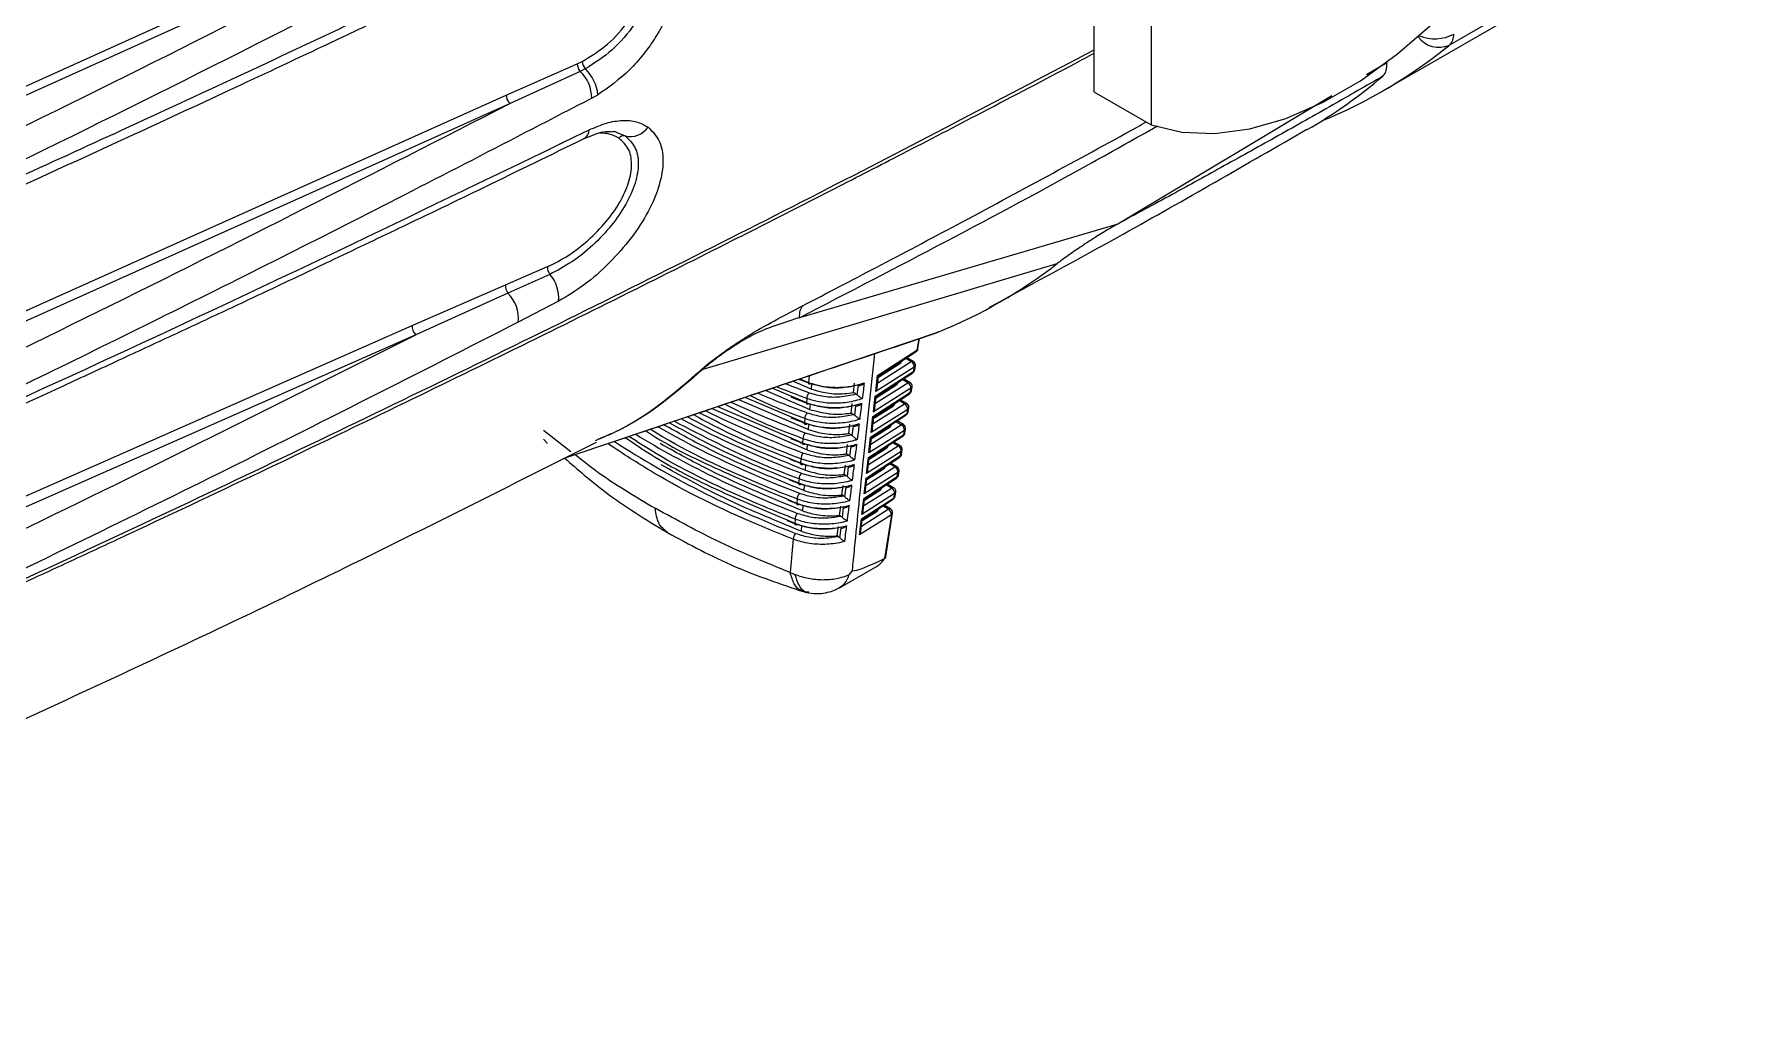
# Model space of a CAD drawing. Extents: x 8 to 113, y 0 to 87.
# Drawn here: x 17.218 to 21.175, y 2.941 to 5.202 of the extents above; entities that cross this region are included whole.
import ezdxf

# ---------------------------------------------------------------- set-up
doc = ezdxf.new("R2010")
doc.units = 0
doc.header["$MEASUREMENT"] = 0
doc.layers.add('OBJECT', color=7, linetype='CONTINUOUS')

msp = doc.modelspace()

# ---------------------------------------------------------------- linework, layer by layer
at = {"layer": 'OBJECT'}
for p, q in [((19.6766, 6.6911), (19.6766, 5.0677)), ((19.8096, 6.6911), (19.8096, 4.991)), ((16.3674, 4.7061), (18.438, 5.6407)), ((18.4469, 5.6233), (16.3764, 4.6888)), ((21.1751, 5.5651), (20.5012, 5.1761)), ((20.347, 5.0698), (21.0208, 5.4588)), ((18.313, 5.06), (18.478, 5.1329)), ((18.4848, 5.115), (18.322, 5.0403)), ((18.478, 5.1329), (18.4893, 5.1382)), ((18.4967, 5.1209), (18.4848, 5.115)), ((20.3558, 5.1349), (20.309, 5.1068)), ((20.3557, 5.1361), (20.3558, 5.1349)), ((19.6766, 5.0677), (19.8096, 4.991)), ((16.3784, 4.1909), (18.313, 5.06)), ((18.322, 5.0403), (16.3874, 4.171)), ((18.5118, 5.053), (18.5259, 5.0609)), ((20.2283, 5.0585), (19.7317, 4.7609)), ((18.438, 4.9471), (18.4366, 4.9465)), ((18.4418, 4.949), (18.4469, 4.9511)), ((18.5686, 4.9742), (18.5888, 4.9654)), ((19.7317, 4.7609), (18.9938, 4.5435)), ((18.3112, 4.6199), (18.4093, 4.662)), ((18.4143, 4.644), (18.3173, 4.6005)), ((18.7701, 4.4242), (19.5915, 4.6691)), ((18.0948, 4.5257), (18.3112, 4.6199)), ((18.3173, 4.6005), (18.1035, 4.5039)), ((18.4345, 4.5817), (18.3412, 4.533)), ((16.2966, 3.731), (18.0948, 4.5257)), ((18.9938, 4.5435), (18.9937, 4.5435)), ((18.1035, 4.5039), (16.3052, 3.7089)), ((18.5739, 4.2597), (19.3165, 4.5103)), ((19.27, 4.4942), (19.2659, 4.4683)), ((19.2684, 4.4716), (19.2721, 4.4949)), ((19.3165, 4.5103), (19.3065, 4.5068)), ((19.1748, 4.4089), (19.2659, 4.4683)), ((19.1751, 4.3926), (19.2525, 4.4415)), ((19.1765, 4.4053), (19.2266, 4.437)), ((19.1768, 4.4079), (19.264, 4.4647)), ((19.2266, 4.437), (19.2272, 4.4407)), ((19.2291, 4.4403), (19.2294, 4.4422)), ((19.2525, 4.4415), (19.2397, 4.4489)), ((19.2574, 4.442), (19.2424, 4.4506)), ((18.7701, 4.4242), (18.7647, 4.4219)), ((19.0205, 4.3777), (18.9778, 4.3959)), ((18.9945, 4.4016), (19.0141, 4.3933)), ((19.0156, 4.4087), (19.0141, 4.3933)), ((19.1694, 4.3614), (19.2584, 4.4193)), ((19.1697, 4.345), (19.2449, 4.3926)), ((19.2598, 4.4285), (19.1706, 4.3721)), ((19.1706, 4.3721), (19.1748, 4.4089)), ((19.1714, 4.3604), (19.2564, 4.4158)), ((19.1737, 4.3804), (19.1768, 4.4079)), ((19.2215, 4.3914), (19.2218, 4.3932)), ((19.2449, 4.3926), (19.2321, 4.3999)), ((19.2498, 4.393), (19.2348, 4.4017)), ((19.2584, 4.4193), (19.2598, 4.4285)), ((19.2609, 4.4226), (19.2623, 4.4318)), ((19.0137, 4.2836), (18.8516, 4.3534)), ((18.8669, 4.3586), (19.005, 4.2999)), ((19.0171, 4.3307), (18.9145, 4.3746)), ((18.9306, 4.38), (19.0096, 4.3466)), ((19.0105, 4.356), (19.0096, 4.3466)), ((19.0214, 4.3899), (19.0205, 4.3777)), ((19.1189, 4.3698), (19.1214, 4.3914)), ((19.1247, 4.3664), (19.1189, 4.3698)), ((19.1275, 4.3642), (19.1302, 4.3864)), ((19.164, 4.3139), (19.2508, 4.3704)), ((19.2522, 4.3796), (19.1652, 4.3246)), ((19.1652, 4.3246), (19.1694, 4.3614)), ((19.166, 4.3129), (19.2488, 4.3668)), ((19.1683, 4.3329), (19.1714, 4.3604)), ((19.1711, 4.3578), (19.219, 4.3881)), ((19.219, 4.3881), (19.2196, 4.3918)), ((19.2422, 4.3441), (19.2273, 4.3528)), ((19.2508, 4.3704), (19.2522, 4.3796)), ((19.2533, 4.3737), (19.2547, 4.3829)), ((19.0103, 4.2365), (18.7892, 4.3324)), ((18.8034, 4.3372), (19.0005, 4.2532)), ((19.018, 4.3429), (19.0171, 4.3307)), ((19.1136, 4.3222), (19.116, 4.3439)), ((19.1189, 4.3191), (19.1136, 4.3222)), ((19.1218, 4.3168), (19.1245, 4.3391)), ((19.1586, 4.2664), (19.2432, 4.3214)), ((19.2446, 4.3307), (19.1598, 4.277)), ((19.1598, 4.277), (19.164, 4.3139)), ((19.1607, 4.2654), (19.2413, 4.3179)), ((19.1643, 4.2975), (19.2373, 4.3437)), ((19.1658, 4.3103), (19.2114, 4.3392)), ((19.2114, 4.3392), (19.212, 4.3428)), ((19.2139, 4.3425), (19.2142, 4.3443)), ((19.2373, 4.3437), (19.2246, 4.351)), ((19.2432, 4.3214), (19.2446, 4.3307)), ((19.2457, 4.3247), (19.2471, 4.334)), ((18.3995, 4.2823), (18.4632, 4.2332)), ((19.006, 4.3093), (19.005, 4.2999)), ((19.0145, 4.2959), (19.0137, 4.2836)), ((19.1082, 4.2747), (19.1106, 4.2964)), ((19.1131, 4.2719), (19.1082, 4.2747)), ((19.1161, 4.2694), (19.1188, 4.2917)), ((19.2371, 4.2818), (19.1545, 4.2295)), ((19.1589, 4.25), (19.2297, 4.2948)), ((19.1604, 4.2628), (19.2039, 4.2903)), ((19.1629, 4.2854), (19.166, 4.3129)), ((19.2039, 4.2903), (19.2044, 4.2939)), ((19.2064, 4.2936), (19.2066, 4.2953)), ((19.2297, 4.2948), (19.2171, 4.3021)), ((19.2347, 4.2952), (19.2198, 4.3039)), ((19.2356, 4.2725), (19.2371, 4.2818)), ((19.2381, 4.2758), (19.2396, 4.2851)), ((18.3999, 4.2615), (18.4086, 4.2512)), ((18.4454, 4.2163), (18.5765, 4.2606)), ((19.0014, 4.2626), (19.0005, 4.2532)), ((19.0112, 4.2489), (19.0103, 4.2365)), ((19.1028, 4.2272), (19.1052, 4.2489)), ((19.1104, 4.222), (19.1131, 4.2444)), ((19.1533, 4.2189), (19.2356, 4.2725)), ((19.1535, 4.2025), (19.2222, 4.2459)), ((19.1545, 4.2295), (19.1586, 4.2664)), ((19.155, 4.2153), (19.1963, 4.2414)), ((19.1553, 4.2179), (19.2337, 4.2689)), ((19.1575, 4.2378), (19.1607, 4.2654)), ((19.1963, 4.2414), (19.1968, 4.2449)), ((19.1988, 4.2447), (19.1991, 4.2464)), ((19.2222, 4.2459), (19.2095, 4.2532)), ((19.2271, 4.2463), (19.2122, 4.2549)), ((19.2305, 4.2268), (19.232, 4.2362)), ((18.9969, 4.2159), (18.996, 4.2065)), ((19.0078, 4.2018), (19.007, 4.1894)), ((19.0974, 4.1797), (19.0999, 4.2013)), ((19.1073, 4.2246), (19.1028, 4.2272)), ((19.1047, 4.1747), (19.1074, 4.1971)), ((19.1479, 4.1713), (19.228, 4.2235)), ((19.1482, 4.155), (19.2146, 4.197)), ((19.2295, 4.2329), (19.1491, 4.182)), ((19.1491, 4.182), (19.1533, 4.2189)), ((19.1499, 4.1704), (19.2261, 4.22)), ((19.1522, 4.1903), (19.1553, 4.2179)), ((19.1887, 4.1925), (19.1893, 4.196)), ((19.1912, 4.1958), (19.1915, 4.1974)), ((19.2146, 4.197), (19.202, 4.2043)), ((19.2195, 4.1974), (19.2047, 4.206)), ((19.228, 4.2235), (19.2295, 4.2329)), ((18.9925, 4.1693), (18.9916, 4.1598)), ((19.1014, 4.1774), (19.0974, 4.1797)), ((19.1425, 4.1238), (19.2205, 4.1746)), ((19.2219, 4.184), (19.1437, 4.1345)), ((19.1437, 4.1345), (19.1479, 4.1713)), ((19.1445, 4.1228), (19.2185, 4.171)), ((19.1468, 4.1428), (19.1499, 4.1704)), ((19.1496, 4.1678), (19.1887, 4.1925)), ((19.207, 4.1481), (19.1944, 4.1553)), ((19.212, 4.1485), (19.1971, 4.1571)), ((19.2205, 4.1746), (19.2219, 4.184)), ((19.223, 4.1779), (19.2244, 4.1872)), ((18.988, 4.1226), (18.9871, 4.1131)), ((19.0046, 4.1548), (19.0037, 4.1423)), ((19.092, 4.1322), (19.0945, 4.1538)), ((19.0955, 4.1302), (19.092, 4.1322)), ((19.0989, 4.1273), (19.1017, 4.1498)), ((19.1371, 4.0763), (19.2129, 4.1256)), ((19.2143, 4.1351), (19.1383, 4.087)), ((19.1383, 4.087), (19.1425, 4.1238)), ((19.1391, 4.0753), (19.211, 4.1221)), ((19.1414, 4.0953), (19.1445, 4.1228)), ((19.1428, 4.1074), (19.207, 4.1481)), ((19.1442, 4.1202), (19.1812, 4.1436)), ((19.1812, 4.1436), (19.1817, 4.147)), ((19.1837, 4.1469), (19.1839, 4.1485)), ((19.2129, 4.1256), (19.2143, 4.1351)), ((19.2154, 4.1289), (19.2168, 4.1383)), ((18.9835, 4.076), (18.9826, 4.0665)), ((19.0014, 4.1084), (19.0005, 4.0951)), ((19.0866, 4.0846), (19.0891, 4.1063)), ((19.0895, 4.083), (19.0866, 4.0846)), ((19.0931, 4.08), (19.0959, 4.1026)), ((19.2068, 4.0861), (19.1329, 4.0395)), ((19.1329, 4.0395), (19.1371, 4.0763)), ((19.1374, 4.0599), (19.1994, 4.0992)), ((19.1388, 4.0727), (19.1736, 4.0947)), ((19.1736, 4.0947), (19.1741, 4.0981)), ((19.1761, 4.098), (19.1763, 4.0995)), ((19.1994, 4.0992), (19.1869, 4.1064)), ((19.2044, 4.0996), (19.1896, 4.1082)), ((19.2068, 4.0861), (19.191, 3.9846)), ((19.1936, 3.9882), (19.2093, 4.0894)), ((18.9982, 4.0613), (18.9974, 4.048)), ((19.0813, 4.0371), (19.0837, 4.0588)), ((19.0836, 4.0358), (19.0813, 4.0371)), ((19.0873, 4.0327), (19.0901, 4.0553)), ((19.136, 4.0478), (19.1391, 4.0753)), ((18.9791, 4.0293), (18.9718, 3.9519)), ((19.0867, 3.9168), (19.1734, 3.9668)), ((19.191, 3.9846), (19.1908, 3.9845)), ((18.9835, 3.9468), (18.9718, 3.9519)), ((19.1083, 3.9459), (19.1164, 3.9561)), ((19.0057, 3.9065), (19.0143, 3.9047))]:
    msp.add_line(p, q, dxfattribs=at)
at = {"layer": 'OBJECT', "flags": 128}
for points in [[(19.8096, 4.991), (19.8805, 4.9743), (19.957, 4.9712), (20.0379, 4.9818), (20.122, 5.0061), (20.2081, 5.0435), (20.2949, 5.0936), (20.381, 5.1555), (20.4651, 5.2285), (20.546, 5.3112), (20.6225, 5.4026), (20.6934, 5.5013)], [(19.0194, 4.3904), (19.0184, 4.3896), (19.0175, 4.3892), (19.0166, 4.3891), (19.0158, 4.3893), (19.0151, 4.3899), (19.0146, 4.3908), (19.0143, 4.3919), (19.0141, 4.3933)], [(19.0149, 4.3437), (19.0139, 4.3429), (19.0129, 4.3425), (19.012, 4.3424), (19.0112, 4.3426), (19.0106, 4.3432), (19.0101, 4.344), (19.0097, 4.3452), (19.0096, 4.3466)], [(19.0104, 4.2969), (19.0094, 4.2962), (19.0084, 4.2957), (19.0075, 4.2956), (19.0067, 4.2959), (19.006, 4.2965), (19.0055, 4.2973), (19.0052, 4.2985), (19.005, 4.2999)], [(19.0059, 4.2502), (19.0049, 4.2495), (19.0039, 4.249), (19.003, 4.2489), (19.0022, 4.2492), (19.0015, 4.2497), (19.001, 4.2506), (19.0007, 4.2518), (19.0005, 4.2532)], [(19.0015, 4.2035), (19.0004, 4.2028), (18.9994, 4.2023), (18.9985, 4.2022), (18.9977, 4.2025), (18.997, 4.203), (18.9965, 4.2039), (18.9962, 4.2051), (18.996, 4.2065)], [(18.997, 4.1568), (18.996, 4.1561), (18.995, 4.1556), (18.9941, 4.1556), (18.9932, 4.1558), (18.9926, 4.1564), (18.992, 4.1572), (18.9917, 4.1584), (18.9916, 4.1598)], [(18.9926, 4.1101), (18.9915, 4.1094), (18.9905, 4.109), (18.9896, 4.1089), (18.9888, 4.1091), (18.9881, 4.1097), (18.9876, 4.1106), (18.9872, 4.1117), (18.9871, 4.1131)], [(18.9882, 4.0635), (18.9871, 4.0627), (18.9861, 4.0623), (18.9852, 4.0622), (18.9843, 4.0625), (18.9837, 4.063), (18.9831, 4.0639), (18.9828, 4.0651), (18.9826, 4.0665)]]:
    msp.add_lwpolyline(points, dxfattribs=at)
at = {"layer": 'OBJECT'}
for centre, radius, start, end in [((20.477, 5.2303), 0.0594, 215.8563, 294.0638), ((20.4673, 5.2849), 0.0941, 247.6636, 297.9198), ((20.4786, 5.1998), 0.0328, 313.6403, 3.298), ((19.7594, 6.0876), 1.1753, 292.2786, 309.1389), ((18.5051, 5.133), 0.0271, 180.2768, 221.6573), ((18.4241, 5.0517), 0.0877, 0.8239, 46.1661), ((18.5185, 5.1405), 0.0294, 184.6488, 222.1161), ((18.4321, 5.0523), 0.0942, 5.2108, 46.6737), ((19.5825, 5.9992), 1.1771, 300.0144, 310.477), ((18.3398, 5.0604), 0.0268, 180.8628, 228.3891), ((18.4831, 4.979), 0.0224, 297.7434, 0.9938), ((18.5857, 4.9515), 0.0143, 77.4603, 142.3483), ((18.6006, 5.0152), 0.0512, 256.6337, 324.6399), ((18.4344, 4.6592), 0.0252, 173.7326, 217.1561), ((18.3534, 4.5898), 0.0815, 354.2928, 41.6626), ((18.8755, 5.5916), 1.1677, 292.1903, 307.8204), ((18.3366, 4.6171), 0.0255, 173.7671, 220.7985), ((18.2592, 4.5419), 0.0824, 353.7725, 45.2393), ((18.1206, 4.5234), 0.0259, 174.8815, 228.6886), ((19.2586, 4.4731), 0.01, 303.0601, 351.1981), ((19.2638, 4.4725), 0.00472, 296.7719, 348.7952), ((19.2553, 4.4374), 0.00496, 65.3475, 125.2901), ((19.2455, 4.429), 0.0143, 357.7214, 60.9226), ((19.2524, 4.4333), 0.01, 351.1981, 60.0027), ((19.2613, 4.4685), 0.00462, 305.636, 357.522), ((19.2477, 4.3885), 0.00496, 65.3237, 125.314), ((19.238, 4.3801), 0.0143, 357.7213, 60.9245), ((19.2448, 4.3844), 0.01, 351.1981, 60.0027), ((19.251, 4.4241), 0.01, 303.0601, 351.1981), ((19.2537, 4.4195), 0.00462, 305.6448, 357.5196), ((19.2562, 4.4235), 0.00472, 296.7621, 348.7957), ((19.2576, 4.4327), 0.00472, 296.7728, 348.793), ((19.0298, 4.3561), 0.0193, 136.3222, 180.2908), ((19.2434, 4.3752), 0.01, 303.0601, 351.1981), ((19.2462, 4.3706), 0.00462, 305.6554, 357.5082), ((19.2486, 4.3746), 0.00472, 296.7686, 348.7985), ((19.2501, 4.3838), 0.00472, 296.7675, 348.7983), ((19.0251, 4.3094), 0.0192, 136.0975, 180.2768), ((19.2402, 4.3396), 0.00496, 65.3492, 125.2885), ((19.2304, 4.3312), 0.0143, 357.7224, 60.9233), ((19.2358, 4.3262), 0.01, 303.0601, 351.1981), ((19.2386, 4.3216), 0.00462, 305.6323, 357.5248), ((19.2372, 4.3355), 0.01, 351.1981, 60.0027), ((19.2411, 4.3256), 0.00472, 296.7686, 348.7985), ((19.2425, 4.3349), 0.00472, 296.7633, 348.7945), ((19.0205, 4.2627), 0.0191, 135.8699, 180.2642), ((19.2326, 4.2907), 0.00496, 65.3492, 125.2885), ((19.2228, 4.2823), 0.0143, 357.7235, 60.9204), ((19.2282, 4.2773), 0.01, 303.0601, 351.1981), ((19.2297, 4.2866), 0.01, 351.1981, 60.0027), ((19.2335, 4.2767), 0.00472, 296.7773, 348.7885), ((19.2349, 4.286), 0.00472, 296.7675, 348.7988), ((19.225, 4.2418), 0.00496, 65.3333, 125.3044), ((19.2152, 4.2334), 0.0143, 357.7212, 60.9245), ((19.2221, 4.2377), 0.01, 351.1981, 60.0027), ((19.2274, 4.2371), 0.00472, 296.7629, 348.8034), ((19.231, 4.2727), 0.00462, 305.6305, 357.5266), ((19.016, 4.216), 0.019, 135.6421, 180.2522), ((19.2175, 4.1929), 0.00496, 65.3492, 125.2885), ((19.2077, 4.1845), 0.0143, 357.7206, 60.9232), ((19.2145, 4.1888), 0.01, 351.1981, 60.0027), ((19.2207, 4.2283), 0.01, 303.0601, 351.1981), ((19.2234, 4.2237), 0.00462, 305.6472, 357.5165), ((19.2259, 4.2277), 0.00472, 296.7592, 348.7999), ((19.0114, 4.1693), 0.0189, 135.4142, 180.2402), ((19.2131, 4.1794), 0.01, 303.0601, 351.1981), ((19.2158, 4.1748), 0.00462, 305.6519, 357.5125), ((19.2183, 4.1788), 0.00472, 296.7663, 348.7987), ((19.2198, 4.1882), 0.00472, 296.7726, 348.7936), ((19.0068, 4.1227), 0.0188, 135.1907, 180.2247), ((19.2099, 4.144), 0.00496, 65.3492, 125.2885), ((19.2001, 4.1356), 0.0143, 357.7235, 60.9204), ((19.2055, 4.1305), 0.01, 303.0601, 351.1981), ((19.2083, 4.1258), 0.00462, 305.6343, 357.5237), ((19.207, 4.1399), 0.01, 351.1981, 60.0027), ((19.2108, 4.1298), 0.00472, 296.7681, 348.7982), ((19.2122, 4.1393), 0.00472, 296.7681, 348.7982), ((19.0023, 4.076), 0.0188, 134.9603, 180.2131), ((19.2023, 4.0951), 0.00496, 65.3333, 125.3044), ((19.1925, 4.0867), 0.0143, 357.7212, 60.9245), ((19.1994, 4.091), 0.01, 351.1981, 60.0027), ((19.2046, 4.0904), 0.00472, 296.758, 348.8011), ((18.9978, 4.0294), 0.0187, 134.7322, 180.1999)]:
    msp.add_arc(centre, radius, start, end, dxfattribs=at)
for centre, major_axis, ratio, start_param, end_param in [((19.2191, 4.4409), (0.0101, -0.0001), 0.569185, 5.564189, 6.202605), ((20.2124, 5.4541), (2.2176, -0.0166), 0.572227, 4.134348, 4.148673), ((19.1674, 4.4138), (0.0094, -0.00581), 0.034264, 5.635308, 6.267035), ((20.2138, 5.4111), (2.2137, 0.0169), 0.582304, 4.071117, 4.133702), ((20.2138, 5.4617), (2.2169, 0.0169), 0.582304, 4.107961, 4.137067), ((20.2124, 5.4035), (2.2143, -0.0166), 0.572227, 4.123047, 4.14531), ((19.162, 4.3662), (0.0094, -0.00581), 0.034264, 5.635308, 6.267035), ((19.1632, 4.3769), (0.0075, 0.0119), 0.628226, 4.700221, 5.364248), ((19.2115, 4.392), (0.0101, -0.0001), 0.569185, 5.564189, 6.202605), ((20.2138, 5.3098), (2.2072, 0.0168), 0.582304, 3.998832, 4.126948), ((20.2138, 5.3605), (2.2104, 0.0169), 0.582304, 4.034171, 4.130329), ((19.1566, 4.3187), (0.0094, -0.00581), 0.034264, 5.635308, 6.267035), ((19.1579, 4.3294), (0.0075, 0.0119), 0.628226, 4.700221, 5.364248), ((19.2039, 4.3431), (0.0101, -0.0001), 0.569185, 5.564189, 6.202605), ((20.2138, 5.2086), (2.2007, 0.0168), 0.582304, 3.927932, 4.120162), ((20.2138, 5.2592), (2.2039, 0.0168), 0.582304, 3.963476, 4.123559), ((20.2124, 5.3529), (2.2111, -0.0166), 0.572227, 4.1219, 4.141939), ((19.1525, 4.2819), (0.0075, 0.0119), 0.628226, 4.700221, 5.364248), ((19.1963, 4.2942), (0.0101, -0.0001), 0.569185, 5.564189, 6.202605), ((20.2138, 5.1073), (2.1942, 0.0167), 0.582304, 3.857541, 4.113343), ((20.2138, 5.1579), (2.1974, 0.0168), 0.582304, 3.892198, 4.116757), ((20.2124, 5.3022), (2.2078, -0.0165), 0.572227, 4.12039, 4.13856), ((19.1471, 4.2344), (0.0075, 0.0119), 0.628226, 4.700221, 5.364248), ((19.1513, 4.2712), (0.0094, -0.00581), 0.034264, 5.635308, 6.267035), ((19.1888, 4.2453), (0.0101, -0.0001), 0.569185, 5.564189, 6.202605), ((20.2124, 5.2516), (2.2046, -0.0165), 0.572227, 4.118595, 4.135173), ((19.1459, 4.2237), (0.0094, -0.00581), 0.034264, 5.635308, 6.267035), ((19.1812, 4.1964), (0.0101, -0.0001), 0.569185, 5.564189, 6.202605), ((20.2124, 5.201), (2.2013, -0.0165), 0.572227, 4.116574, 4.131778), ((19.1405, 4.1762), (0.0094, -0.00581), 0.034264, 5.635308, 6.267035), ((19.1417, 4.1868), (0.0075, 0.0119), 0.628226, 4.700221, 5.364248), ((20.2124, 5.1504), (2.1981, -0.0165), 0.572227, 4.114368, 4.128375), ((19.1351, 4.1286), (0.0094, -0.00581), 0.034264, 5.635308, 6.267035), ((19.1363, 4.1393), (0.0075, 0.0119), 0.628226, 4.700221, 5.364248), ((19.1736, 4.1475), (0.0101, -0.0001), 0.569185, 5.564189, 6.202605), ((19.1297, 4.0811), (0.0094, -0.00581), 0.034264, 5.635308, 6.267035), ((19.1309, 4.0918), (0.0075, 0.0119), 0.628226, 4.700221, 5.364248), ((19.1661, 4.0986), (0.0101, -0.0001), 0.569185, 5.564189, 6.202605), ((20.2124, 5.0997), (2.1948, -0.0164), 0.572227, 4.112009, 4.124963), ((19.1256, 4.0443), (0.0075, 0.0119), 0.628226, 4.700221, 5.364248), ((20.6461, 4.9555), (1.5344, 0.9976), 0.038755, 3.198798, 3.439911), ((19.1163, 4.0724), (-0.0554, 0.1065), 0.604579, 3.168235, 3.501293)]:
    msp.add_ellipse(centre, major_axis=major_axis, ratio=ratio, start_param=start_param, end_param=end_param, dxfattribs=at)
for points, knots in [([(16.299, 5.1637), (16.7044, 5.3564), (17.5159, 5.7421), (18.53, 6.261), (19.1286, 6.5928), (19.347, 6.7139)], [0, 0, 0, 0, 0.388118, 0.776745, 1, 1, 1, 1]), ([(16.3296, 5.1115), (16.5185, 5.2001), (16.9028, 5.3804), (17.4797, 5.6621), (18.0536, 5.9508), (18.6192, 6.2453), (19.0785, 6.4905), (19.3498, 6.6414), (19.4393, 6.6911)], [0, 0, 0, 0, 0.176451, 0.3589388, 0.5474679, 0.7276616, 0.9101702, 1, 1, 1, 1]), ([(16.3216, 5.0643), (16.3843, 5.0913), (16.4967, 5.1398), (16.6454, 5.2046), (16.7609, 5.2552), (16.8567, 5.2975), (17.0365, 5.3773), (17.2628, 5.4789), (17.5282, 5.6), (17.6965, 5.6777), (17.8197, 5.7351), (17.9126, 5.7785), (18.0301, 5.8338), (18.1724, 5.9012), (18.2751, 5.9503), (18.3306, 5.9769)], [0, 0, 0, 0, 0.091691, 0.164514, 0.218476, 0.261777, 0.30597, 0.484367, 0.5981, 0.703041, 0.737311, 0.783982, 0.843319, 0.915324, 1, 1, 1, 1]), ([(16.3318, 5.1025), (16.5465, 5.1955), (16.9886, 5.3869), (17.659, 5.6904), (18.1098, 5.9039), (18.3412, 6.0136)], [0, 0, 0, 0, 0.315, 0.648332, 1, 1, 1, 1]), ([(18.4469, 5.6233), (18.1099, 5.4487), (17.4358, 5.0994), (16.7389, 4.7664), (16.3903, 4.5999)], [0, 0, 0, 0, 0.499931, 1, 1, 1, 1]), ([(18.5055, 5.5759), (18.1619, 5.3976), (17.4793, 5.0433), (16.7733, 4.706), (16.4226, 4.5384)], [0, 0, 0, 0, 0.50338, 1, 1, 1, 1]), ([(16.4118, 4.5032), (16.477, 4.5317), (16.5939, 4.5829), (16.7485, 4.6514), (16.8686, 4.705), (16.9682, 4.7497), (17.1551, 4.8339), (17.3903, 4.9413), (17.6663, 5.0692), (17.8412, 5.1513), (17.9693, 5.2119), (18.0658, 5.2577), (18.188, 5.3161), (18.3358, 5.3872), (18.4425, 5.4391), (18.5002, 5.4672)], [0, 0, 0, 0, 0.09169, 0.164513, 0.218477, 0.261778, 0.305972, 0.48437, 0.598102, 0.703044, 0.737312, 0.783982, 0.843318, 0.915323, 1, 1, 1, 1]), ([(16.4232, 4.5318), (16.5861, 4.6034), (16.9217, 4.7509), (17.4327, 4.9832), (17.9671, 5.2319), (18.3271, 5.4059), (18.5118, 5.4951)], [0, 0, 0, 0, 0.22962, 0.472827, 0.72962, 1, 1, 1, 1]), ([(18.5637, 5.4808), (18.5806, 5.4773), (18.616, 5.4699), (18.6504, 5.4272), (18.6634, 5.3669), (18.6505, 5.2957), (18.6143, 5.2248), (18.5605, 5.1611), (18.518, 5.1343), (18.4967, 5.1209)], [0, 0, 0, 0, 0.1318821, 0.2764488, 0.4207996, 0.5651354, 0.7096775, 0.8546111, 1, 1, 1, 1]), ([(18.4893, 5.1382), (18.5094, 5.1504), (18.5498, 5.1748), (18.6006, 5.2333), (18.6366, 5.2998), (18.6413, 5.3427), (18.6437, 5.3642)], [0, 0, 0, 0, 0.250681, 0.500935, 0.750645, 1, 1, 1, 1]), ([(18.7162, 5.3699), (18.7133, 5.3415), (18.7076, 5.2846), (18.6638, 5.1949), (18.6011, 5.114), (18.551, 5.0786), (18.5259, 5.0609)], [0, 0, 0, 0, 0.24993, 0.499886, 0.749919, 1, 1, 1, 1]), ([(16.3191, 3.5339), (16.4023, 3.5706), (16.5568, 3.6389), (16.7694, 3.7344), (16.946, 3.8144), (17.0895, 3.8801), (17.212, 3.9365), (17.3259, 3.9893), (17.5092, 4.0748), (17.7616, 4.1939), (18.0647, 4.3396), (18.3488, 4.4783), (18.6061, 4.6058), (18.8055, 4.7061), (18.9594, 4.7841), (19.0859, 4.8487), (19.2423, 4.9291), (19.4282, 5.0259), (19.5765, 5.1035), (19.6622, 5.1492), (19.6766, 5.1569)], [0, 0, 0, 0, 0.071655, 0.133072, 0.184261, 0.22523, 0.258397, 0.291507, 0.325145, 0.419722, 0.514664, 0.595221, 0.674581, 0.746977, 0.776419, 0.814924, 0.862775, 0.919976, 0.986531, 1, 1, 1, 1]), ([(19.6766, 5.1647), (19.4717, 5.0571), (19.0494, 4.8353), (18.3921, 4.506), (17.7088, 4.1753), (17.0208, 3.8543), (16.5569, 3.6478), (16.3296, 3.5466)], [0, 0, 0, 0, 0.190637, 0.392769, 0.598173, 0.803117, 1, 1, 1, 1]), ([(20.3467, 5.1038), (20.3493, 5.1069), (20.3545, 5.1131), (20.3564, 5.1252), (20.3559, 5.1329), (20.3558, 5.1349)], [0, 0, 0, 0, 0.425026, 0.850044, 1, 1, 1, 1]), ([(20.3467, 5.1038), (20.3079, 5.0815), (20.2269, 5.035), (20.1047, 4.9659), (19.9805, 4.8967), (19.8564, 4.8284), (19.7738, 4.7836), (19.7317, 4.7609)], [0, 0, 0, 0, 0.187145, 0.391348, 0.595125, 0.793954, 1, 1, 1, 1]), ([(18.322, 5.0403), (18.005, 4.878), (17.3712, 4.5535), (16.7176, 4.2434), (16.3909, 4.0884)], [0, 0, 0, 0, 0.500229, 1, 1, 1, 1]), ([(18.5118, 5.053), (18.3271, 4.9572), (17.9671, 4.7704), (17.4327, 4.5032), (16.9217, 4.2537), (16.5861, 4.0953), (16.4232, 4.0184)], [0, 0, 0, 0, 0.27038, 0.527173, 0.77038, 1, 1, 1, 1]), ([(18.5055, 4.9794), (18.5191, 4.9852), (18.546, 4.9969), (18.5834, 5.0025), (18.6168, 4.9999), (18.6338, 4.9903), (18.6424, 4.9856)], [0, 0, 0, 0, 0.250785, 0.500021, 0.750018, 1, 1, 1, 1]), ([(18.9937, 4.5435), (19.2211, 4.6613), (19.5002, 4.8059), (19.7738, 4.9603), (19.8244, 4.9889)], [0, 0, 0, 0, 0.815067, 1, 1, 1, 1]), ([(19.0019, 4.5717), (19.0583, 4.6011), (19.178, 4.6633), (19.367, 4.7633), (19.5688, 4.872), (19.7147, 4.9514), (19.7909, 4.9937), (19.798, 4.9977)], [0, 0, 0, 0, 0.211269, 0.448076, 0.710421, 0.972766, 1, 1, 1, 1]), ([(16.4114, 3.9923), (16.5019, 4.0322), (16.671, 4.1068), (16.9054, 4.212), (17.1037, 4.3019), (17.2673, 4.3768), (17.4059, 4.4408), (17.5314, 4.4991), (17.6544, 4.5566), (17.779, 4.6152), (17.9162, 4.6802), (18.0782, 4.7575), (18.2748, 4.8522), (18.4171, 4.9217), (18.4942, 4.9595)], [0, 0, 0, 0, 0.127673, 0.238652, 0.332946, 0.410559, 0.472851, 0.532128, 0.591338, 0.650482, 0.712496, 0.790612, 0.886445, 1, 1, 1, 1]), ([(16.4226, 4.0124), (16.7733, 4.1686), (17.4793, 4.4831), (18.1619, 4.8132), (18.5055, 4.9794)], [0, 0, 0, 0, 0.49662, 1, 1, 1, 1]), ([(18.4093, 4.662), (18.4254, 4.6699), (18.4574, 4.6859), (18.5045, 4.7226), (18.5459, 4.7651), (18.5784, 4.8113), (18.5993, 4.8579), (18.6062, 4.9009), (18.5991, 4.9378), (18.5827, 4.9527), (18.5744, 4.9602)], [0, 0, 0, 0, 0.124906, 0.249953, 0.375022, 0.500104, 0.625116, 0.749959, 0.874676, 1, 1, 1, 1]), ([(18.5888, 4.9654), (18.5974, 4.9574), (18.6146, 4.9415), (18.6218, 4.9022), (18.6145, 4.8563), (18.5926, 4.8066), (18.5585, 4.7569), (18.515, 4.7109), (18.4653, 4.6707), (18.4313, 4.6529), (18.4143, 4.644)], [0, 0, 0, 0, 0.1256654, 0.2503632, 0.3748706, 0.4993744, 0.6239874, 0.748872, 0.8742199, 1, 1, 1, 1]), ([(18.6424, 4.9856), (18.6521, 4.9759), (18.6717, 4.9565), (18.6796, 4.9086), (18.6707, 4.8522), (18.6448, 4.7904), (18.6046, 4.7279), (18.5533, 4.6694), (18.4946, 4.6175), (18.4546, 4.5936), (18.4345, 4.5817)], [0, 0, 0, 0, 0.124845, 0.24983, 0.374893, 0.499993, 0.625062, 0.749967, 0.874601, 1, 1, 1, 1]), ([(18.4942, 4.9595), (18.5104, 4.966), (18.5388, 4.9776), (18.5534, 4.9757), (18.5596, 4.9749)], [0, 0, 0, 0, 0.571024, 1, 1, 1, 1]), ([(18.5744, 4.9602), (18.5675, 4.964), (18.5547, 4.9709), (18.5379, 4.9717), (18.5302, 4.972)], [0, 0, 0, 0, 0.545514, 1, 1, 1, 1]), ([(18.5599, 4.9761), (18.5619, 4.976), (18.5652, 4.976), (18.5677, 4.9747), (18.5686, 4.9742)], [0, 0, 0, 0, 0.624605, 1, 1, 1, 1]), ([(19.4341, 4.5678), (19.5377, 4.6239), (19.7853, 4.758), (20.029, 4.899), (20.1708, 4.981)], [0, 0, 0, 0, 0.4184783, 1, 1, 1, 1]), ([(19.7317, 4.7609), (19.7289, 4.7593), (19.7217, 4.7553), (19.7043, 4.7452), (19.6774, 4.7287), (19.6448, 4.7072), (19.6137, 4.6857), (19.5991, 4.6748), (19.5915, 4.6691)], [0, 0, 0, 0, 0.0612938, 0.1579775, 0.3530257, 0.5689643, 0.7756011, 1, 1, 1, 1]), ([(18.7647, 4.4219), (18.7714, 4.4277), (18.7848, 4.4392), (18.8136, 4.4608), (18.8459, 4.4833), (18.891, 4.5119), (18.944, 4.5415), (18.9826, 4.5617), (19.0019, 4.5717)], [0, 0, 0, 0, 0.125023, 0.250261, 0.372599, 0.500558, 0.750171, 1, 1, 1, 1]), ([(18.9937, 4.5435), (18.9938, 4.5493), (18.9942, 4.561), (18.9993, 4.5682), (19.0019, 4.5717)], [0, 0, 0, 0, 0.499997, 1, 1, 1, 1]), ([(18.3412, 4.533), (18.1098, 4.4152), (17.659, 4.1856), (16.9886, 3.8594), (16.5465, 3.6533), (16.3318, 3.5532)], [0, 0, 0, 0, 0.351668, 0.685, 1, 1, 1, 1]), ([(18.9937, 4.5435), (18.9815, 4.5396), (18.957, 4.5319), (18.9203, 4.5193), (18.8845, 4.5035), (18.8545, 4.486), (18.8333, 4.4722), (18.8185, 4.4621), (18.8038, 4.4514), (18.7902, 4.4411), (18.7784, 4.4316), (18.7726, 4.4265), (18.7701, 4.4242)], [0, 0, 0, 0, 0.167655, 0.336418, 0.499288, 0.624455, 0.681335, 0.749952, 0.805262, 0.875044, 0.94588, 1, 1, 1, 1]), ([(16.301, 3.6309), (16.6051, 3.7727), (17.2149, 4.0572), (17.8068, 4.3547), (18.1035, 4.5039)], [0, 0, 0, 0, 0.498752, 1, 1, 1, 1]), ([(18.5739, 4.2597), (18.6546, 4.287), (18.8166, 4.3416), (19.0575, 4.4229), (19.2266, 4.4797), (19.3111, 4.508)], [0, 0, 0, 0, 0.332264, 0.666687, 1, 1, 1, 1]), ([(19.1164, 3.9561), (19.1168, 3.9604), (19.1189, 3.982), (19.1278, 4.0726), (19.144, 4.2358), (19.1597, 4.3826), (19.1681, 4.46)], [0, 0, 0, 0, 0.025756, 0.128783, 0.54089, 1, 1, 1, 1]), ([(18.5206, 4.2586), (18.5381, 4.2659), (18.6289, 4.3039), (18.7041, 4.3692), (18.7647, 4.4219)], [0, 0, 0, 0, 0.19319, 1, 1, 1, 1]), ([(18.7701, 4.4242), (18.7095, 4.3715), (18.6344, 4.3062), (18.5435, 4.2682), (18.5259, 4.2609)], [0, 0, 0, 0, 0.806371, 1, 1, 1, 1]), ([(19.0141, 4.3933), (19.02, 4.3913), (19.0375, 4.3854), (19.0712, 4.3807), (19.1075, 4.3826), (19.1312, 4.3879), (19.1412, 4.3914), (19.1435, 4.3922)], [0, 0, 0, 0, 0.1473762, 0.4444956, 0.7411541, 0.9402223, 1, 1, 1, 1]), ([(19.006, 4.3093), (19.0004, 4.3114), (18.9725, 4.3219), (18.9283, 4.3382), (18.8936, 4.3555), (18.8791, 4.3627)], [0, 0, 0, 0, 0.127098, 0.635567, 1, 1, 1, 1]), ([(19.0105, 4.356), (19.0049, 4.3581), (18.9811, 4.3669), (18.9578, 4.3761), (18.9401, 4.3832)], [0, 0, 0, 0, 0.235563, 1, 1, 1, 1]), ([(19.139, 4.3554), (19.1367, 4.3546), (19.1287, 4.3518), (19.1076, 4.3465), (19.074, 4.3434), (19.0379, 4.3471), (19.0183, 4.3534), (19.0105, 4.356)], [0, 0, 0, 0, 0.059552, 0.208065, 0.505163, 0.802607, 1, 1, 1, 1]), ([(19.0158, 4.3694), (19.027, 4.3662), (19.0492, 4.3597), (19.0884, 4.3584), (19.1124, 4.3637), (19.1247, 4.3664)], [0, 0, 0, 0, 0.327832, 0.655734, 1, 1, 1, 1]), ([(19.1292, 4.3869), (19.1177, 4.3844), (19.0948, 4.3793), (19.0552, 4.3801), (19.0318, 4.3868), (19.0194, 4.3904)], [0, 0, 0, 0, 0.320862, 0.641681, 1, 1, 1, 1]), ([(19.0205, 4.3777), (19.0326, 4.3742), (19.0569, 4.3671), (19.092, 4.366), (19.1121, 4.3688), (19.1189, 4.3698)], [0, 0, 0, 0, 0.396562, 0.793191, 1, 1, 1, 1]), ([(19.1247, 4.3664), (19.1256, 4.3658), (19.1265, 4.3652), (19.1274, 4.3643), (19.1275, 4.3642)], [0, 0, 0, 0, 0.90404, 1, 1, 1, 1]), ([(19.139, 4.3554), (19.139, 4.3554), (19.1381, 4.3559), (19.136, 4.3572), (19.1328, 4.3595), (19.1298, 4.362), (19.1283, 4.3635), (19.1275, 4.3642)], [0, 0, 0, 0, 0.007969, 0.299093, 0.602908, 0.800706, 1, 1, 1, 1]), ([(19.1302, 4.3864), (19.131, 4.3862), (19.1328, 4.3857), (19.1365, 4.3867), (19.1402, 4.3889), (19.1425, 4.3911), (19.1435, 4.3921), (19.1435, 4.3922)], [0, 0, 0, 0, 0.192793, 0.4296508, 0.7493185, 0.9922623, 1, 1, 1, 1]), ([(19.1435, 4.3922), (19.1429, 4.3871), (19.1414, 4.3749), (19.1399, 4.3626), (19.139, 4.3554)], [0, 0, 0, 0, 0.412557, 1, 1, 1, 1]), ([(19.007, 4.1894), (18.9288, 4.2207), (18.8332, 4.2589), (18.7488, 4.3051), (18.7333, 4.3135)], [0, 0, 0, 0, 0.816671, 1, 1, 1, 1]), ([(18.7477, 4.3184), (18.7657, 4.3085), (18.8421, 4.2668), (18.9293, 4.2326), (18.996, 4.2065)], [0, 0, 0, 0, 0.235546, 1, 1, 1, 1]), ([(18.9969, 4.2159), (18.9914, 4.218), (18.9636, 4.2286), (18.8808, 4.2612), (18.811, 4.2972), (18.7611, 4.3229)], [0, 0, 0, 0, 0.066557, 0.332825, 1, 1, 1, 1]), ([(19.0014, 4.2626), (18.9959, 4.2647), (18.968, 4.2752), (18.9045, 4.2997), (18.8521, 4.3263), (18.8198, 4.3427)], [0, 0, 0, 0, 0.087322, 0.436665, 1, 1, 1, 1]), ([(19.0096, 4.3466), (19.0154, 4.3446), (19.0329, 4.3386), (19.0665, 4.3338), (19.1025, 4.3356), (19.1257, 4.3407), (19.1354, 4.344), (19.1377, 4.3448)], [0, 0, 0, 0, 0.1489543, 0.4492608, 0.7491008, 0.9405027, 1, 1, 1, 1]), ([(19.0113, 4.3227), (19.0224, 4.3194), (19.0446, 4.3129), (19.0833, 4.3115), (19.107, 4.3166), (19.1189, 4.3191)], [0, 0, 0, 0, 0.331872, 0.663815, 1, 1, 1, 1]), ([(19.1234, 4.3396), (19.1119, 4.3372), (19.0888, 4.3323), (19.0498, 4.3335), (19.0268, 4.3402), (19.0149, 4.3437)], [0, 0, 0, 0, 0.324747, 0.649449, 1, 1, 1, 1]), ([(19.0171, 4.3307), (19.0315, 4.3266), (19.0583, 4.319), (19.0928, 4.3193), (19.1098, 4.3217), (19.1136, 4.3222)], [0, 0, 0, 0, 0.478248, 0.883044, 1, 1, 1, 1]), ([(19.1189, 4.3191), (19.1198, 4.3186), (19.1208, 4.3179), (19.1217, 4.3169), (19.1218, 4.3168)], [0, 0, 0, 0, 0.8737046, 1, 1, 1, 1]), ([(19.1332, 4.308), (19.1332, 4.308), (19.1323, 4.3085), (19.1303, 4.3097), (19.1272, 4.312), (19.1242, 4.3145), (19.1226, 4.316), (19.1218, 4.3168)], [0, 0, 0, 0, 0.008053, 0.282717, 0.593788, 0.796119, 1, 1, 1, 1]), ([(19.1245, 4.3391), (19.1253, 4.3389), (19.1272, 4.3384), (19.1309, 4.3395), (19.1345, 4.3417), (19.1368, 4.3438), (19.1377, 4.3447), (19.1377, 4.3448)], [0, 0, 0, 0, 0.197195, 0.440802, 0.768919, 0.992192, 1, 1, 1, 1]), ([(19.1377, 4.3448), (19.1371, 4.3397), (19.1356, 4.3275), (19.1341, 4.3152), (19.1332, 4.308)], [0, 0, 0, 0, 0.4125319, 1, 1, 1, 1]), ([(18.6371, 4.281), (18.6384, 4.2801), (18.6883, 4.2463), (18.8055, 4.1894), (18.9266, 4.1385), (18.9871, 4.1131)], [0, 0, 0, 0, 0.0140456, 0.5070228, 1, 1, 1, 1]), ([(18.988, 4.1226), (18.9825, 4.1247), (18.9548, 4.1354), (18.8406, 4.1822), (18.729, 4.2328), (18.6523, 4.2815), (18.6475, 4.2846)], [0, 0, 0, 0, 0.045244, 0.226247, 0.952055, 1, 1, 1, 1]), ([(19.0037, 4.1423), (18.926, 4.1741), (18.8116, 4.2208), (18.7107, 4.277), (18.6784, 4.295)], [0, 0, 0, 0, 0.67936, 1, 1, 1, 1]), ([(18.6922, 4.2996), (18.729, 4.2793), (18.8219, 4.2279), (18.9277, 4.1854), (18.9916, 4.1598)], [0, 0, 0, 0, 0.396096, 1, 1, 1, 1]), ([(18.9925, 4.1693), (18.9869, 4.1714), (18.9592, 4.182), (18.8573, 4.2227), (18.7702, 4.2681), (18.7028, 4.3032)], [0, 0, 0, 0, 0.053798, 0.269025, 1, 1, 1, 1]), ([(19.005, 4.2999), (19.0108, 4.2979), (19.0283, 4.2918), (19.0619, 4.287), (19.0975, 4.2887), (19.1203, 4.2936), (19.1296, 4.2966), (19.1319, 4.2974)], [0, 0, 0, 0, 0.150605, 0.454244, 0.75741, 0.940779, 1, 1, 1, 1]), ([(19.1332, 4.308), (19.1309, 4.3072), (19.1228, 4.3045), (19.1017, 4.2994), (19.068, 4.2966), (19.0325, 4.3005), (19.0133, 4.3068), (19.006, 4.3093)], [0, 0, 0, 0, 0.059276, 0.209421, 0.509831, 0.810598, 1, 1, 1, 1]), ([(19.0068, 4.276), (19.0179, 4.2727), (19.0401, 4.2661), (19.0783, 4.2647), (19.1016, 4.2695), (19.1131, 4.2719)], [0, 0, 0, 0, 0.336123, 0.672318, 1, 1, 1, 1]), ([(19.1176, 4.2923), (19.106, 4.29), (19.0828, 4.2853), (19.0443, 4.2869), (19.0219, 4.2935), (19.0104, 4.2969)], [0, 0, 0, 0, 0.328834, 0.657619, 1, 1, 1, 1]), ([(19.0137, 4.2836), (19.0278, 4.2796), (19.0541, 4.272), (19.088, 4.2721), (19.1047, 4.2743), (19.1082, 4.2747)], [0, 0, 0, 0, 0.477916, 0.890823, 1, 1, 1, 1]), ([(19.1188, 4.2917), (19.1197, 4.2916), (19.1216, 4.2911), (19.1253, 4.2923), (19.1289, 4.2944), (19.1311, 4.2965), (19.1319, 4.2973), (19.1319, 4.2974)], [0, 0, 0, 0, 0.2018376, 0.4525474, 0.7893896, 0.9921173, 1, 1, 1, 1]), ([(19.1319, 4.2974), (19.1313, 4.2923), (19.1298, 4.2801), (19.1283, 4.2678), (19.1274, 4.2606)], [0, 0, 0, 0, 0.412495, 1, 1, 1, 1]), ([(15.6321, 2.9414), (15.8183, 3.0168), (16.206, 3.1739), (16.7908, 3.4272), (17.3871, 3.6981), (17.9649, 3.9731), (18.3414, 4.1633), (18.5224, 4.2548)], [0, 0, 0, 0, 0.1902424, 0.3962076, 0.6023972, 0.8087754, 1, 1, 1, 1]), ([(18.9791, 4.0293), (18.9736, 4.0315), (18.946, 4.0423), (18.8322, 4.0894), (18.6888, 4.159), (18.5834, 4.2283), (18.5486, 4.2512)], [0, 0, 0, 0, 0.034552, 0.172784, 0.727089, 1, 1, 1, 1]), ([(18.5902, 4.2652), (18.6095, 4.2518), (18.675, 4.2064), (18.8073, 4.1398), (18.9242, 4.0909), (18.9826, 4.0665)], [0, 0, 0, 0, 0.173232, 0.586616, 1, 1, 1, 1]), ([(18.9835, 4.076), (18.978, 4.0781), (18.9504, 4.0888), (18.8364, 4.1358), (18.7089, 4.1959), (18.6178, 4.2549), (18.5979, 4.2678)], [0, 0, 0, 0, 0.039178, 0.195916, 0.824426, 1, 1, 1, 1]), ([(19.0005, 4.0951), (18.9228, 4.1272), (18.8067, 4.1751), (18.7041, 4.2324), (18.6703, 4.2513)], [0, 0, 0, 0, 0.669469, 1, 1, 1, 1]), ([(19.0005, 4.2532), (19.0063, 4.2512), (19.0238, 4.2451), (19.0573, 4.2402), (19.0924, 4.2418), (19.1148, 4.2465), (19.1238, 4.2493), (19.1261, 4.25)], [0, 0, 0, 0, 0.152333, 0.459461, 0.766109, 0.941054, 1, 1, 1, 1]), ([(19.1274, 4.2606), (19.1251, 4.2599), (19.117, 4.2572), (19.0957, 4.2523), (19.062, 4.2498), (19.027, 4.254), (19.0084, 4.2603), (19.0014, 4.2626)], [0, 0, 0, 0, 0.059002, 0.210856, 0.514734, 0.81898, 1, 1, 1, 1]), ([(19.1118, 4.2451), (19.1001, 4.2428), (19.0768, 4.2384), (19.0388, 4.2403), (19.0169, 4.2469), (19.0059, 4.2502)], [0, 0, 0, 0, 0.333138, 0.666224, 1, 1, 1, 1]), ([(19.0103, 4.2365), (19.0241, 4.2325), (19.0501, 4.225), (19.0832, 4.2248), (19.0996, 4.2268), (19.1028, 4.2272)], [0, 0, 0, 0, 0.477552, 0.899063, 1, 1, 1, 1]), ([(19.1131, 4.2719), (19.114, 4.2713), (19.115, 4.2706), (19.116, 4.2696), (19.1161, 4.2694)], [0, 0, 0, 0, 0.845467, 1, 1, 1, 1]), ([(19.1131, 4.2444), (19.114, 4.2442), (19.1159, 4.2439), (19.1197, 4.245), (19.1232, 4.2472), (19.1253, 4.2492), (19.126, 4.2499), (19.1261, 4.25)], [0, 0, 0, 0, 0.206742, 0.464934, 0.810707, 0.992038, 1, 1, 1, 1]), ([(19.1274, 4.2606), (19.1274, 4.2606), (19.1267, 4.261), (19.1249, 4.2621), (19.1219, 4.2642), (19.1187, 4.2669), (19.1169, 4.2686), (19.1161, 4.2694)], [0, 0, 0, 0, 0.008163, 0.206908, 0.537762, 0.791259, 1, 1, 1, 1]), ([(19.1261, 4.25), (19.1254, 4.2449), (19.1239, 4.2327), (19.1224, 4.2204), (19.1215, 4.2132)], [0, 0, 0, 0, 0.41247, 1, 1, 1, 1]), ([(18.4488, 4.2174), (18.479, 4.1911), (18.5525, 4.1268), (18.6371, 4.0752), (18.687, 4.0447)], [0, 0, 0, 0, 0.409852, 1, 1, 1, 1]), ([(18.4731, 4.2256), (18.4888, 4.2132), (18.545, 4.1687), (18.6114, 4.1293), (18.6591, 4.101)], [0, 0, 0, 0, 0.2801855, 1, 1, 1, 1]), ([(18.9974, 4.048), (18.9331, 4.0743), (18.8186, 4.1213), (18.7171, 4.1774), (18.6726, 4.202)], [0, 0, 0, 0, 0.5607607, 1, 1, 1, 1]), ([(18.996, 4.2065), (19.0018, 4.2044), (19.0192, 4.1984), (19.0528, 4.1934), (19.0874, 4.1949), (19.1093, 4.1994), (19.118, 4.2019), (19.1202, 4.2026)], [0, 0, 0, 0, 0.154143, 0.464926, 0.775223, 0.941326, 1, 1, 1, 1]), ([(19.1215, 4.2132), (19.1193, 4.2125), (19.1111, 4.21), (19.0898, 4.2053), (19.0559, 4.2031), (19.0216, 4.2075), (19.0034, 4.2137), (18.9969, 4.2159)], [0, 0, 0, 0, 0.058731, 0.212374, 0.519886, 0.827777, 1, 1, 1, 1]), ([(19.106, 4.1978), (19.0942, 4.1957), (19.0707, 4.1915), (19.0333, 4.1937), (19.0119, 4.2003), (19.0015, 4.2035)], [0, 0, 0, 0, 0.337676, 0.675297, 1, 1, 1, 1]), ([(19.0024, 4.2293), (19.0134, 4.226), (19.0356, 4.2194), (19.0732, 4.2179), (19.0962, 4.2224), (19.1073, 4.2246)], [0, 0, 0, 0, 0.340601, 0.681275, 1, 1, 1, 1]), ([(19.1073, 4.2246), (19.1082, 4.224), (19.1092, 4.2233), (19.1103, 4.2222), (19.1104, 4.222)], [0, 0, 0, 0, 0.819115, 1, 1, 1, 1]), ([(19.1074, 4.1971), (19.1083, 4.197), (19.1102, 4.1966), (19.1141, 4.1978), (19.1175, 4.2), (19.1196, 4.2019), (19.1202, 4.2026), (19.1202, 4.2026)], [0, 0, 0, 0, 0.211947, 0.477979, 0.832965, 0.99196, 1, 1, 1, 1]), ([(19.1215, 4.2132), (19.1215, 4.2133), (19.1209, 4.2136), (19.1192, 4.2146), (19.1163, 4.2167), (19.113, 4.2194), (19.1112, 4.2212), (19.1104, 4.222)], [0, 0, 0, 0, 0.008246, 0.187001, 0.525638, 0.786175, 1, 1, 1, 1]), ([(19.1202, 4.2026), (19.1196, 4.1976), (19.1181, 4.1853), (19.1165, 4.1731), (19.1156, 4.1659)], [0, 0, 0, 0, 0.412433, 1, 1, 1, 1]), ([(18.9916, 4.1598), (18.9973, 4.1578), (19.0147, 4.1516), (19.0482, 4.1466), (19.0823, 4.148), (19.1039, 4.1523), (19.1121, 4.1546), (19.1143, 4.1553)], [0, 0, 0, 0, 0.156042, 0.470658, 0.78478, 0.941595, 1, 1, 1, 1]), ([(19.1156, 4.1659), (19.1134, 4.1652), (19.1052, 4.1627), (19.0838, 4.1582), (19.0499, 4.1564), (19.0162, 4.1611), (18.9985, 4.1672), (18.9925, 4.1693)], [0, 0, 0, 0, 0.058463, 0.213983, 0.525307, 0.837021, 1, 1, 1, 1]), ([(19.1001, 4.1506), (19.0883, 4.1486), (19.0647, 4.1446), (19.0278, 4.1472), (19.007, 4.1537), (18.997, 4.1568)], [0, 0, 0, 0, 0.342465, 0.684876, 1, 1, 1, 1]), ([(18.9979, 4.1826), (19.009, 4.1793), (19.0311, 4.1726), (19.0682, 4.1711), (19.0907, 4.1754), (19.1014, 4.1774)], [0, 0, 0, 0, 0.345325, 0.690725, 1, 1, 1, 1]), ([(19.007, 4.1894), (19.0204, 4.1855), (19.046, 4.1779), (19.0785, 4.1776), (19.0946, 4.1794), (19.0974, 4.1797)], [0, 0, 0, 0, 0.477152, 0.907814, 1, 1, 1, 1]), ([(19.1014, 4.1774), (19.1023, 4.1768), (19.1034, 4.176), (19.1045, 4.1749), (19.1047, 4.1747)], [0, 0, 0, 0, 0.794559, 1, 1, 1, 1]), ([(19.1017, 4.1498), (19.1025, 4.1497), (19.1045, 4.1494), (19.1084, 4.1507), (19.1118, 4.1529), (19.1137, 4.1547), (19.1143, 4.1552), (19.1143, 4.1553)], [0, 0, 0, 0, 0.217442, 0.491754, 0.856153, 0.991871, 1, 1, 1, 1]), ([(19.1156, 4.1659), (19.1156, 4.1659), (19.1151, 4.1662), (19.1134, 4.1672), (19.1106, 4.1692), (19.1072, 4.172), (19.1055, 4.1738), (19.1047, 4.1747)], [0, 0, 0, 0, 0.00834, 0.166403, 0.512963, 0.780853, 1, 1, 1, 1]), ([(19.1143, 4.1553), (19.1137, 4.1502), (19.1122, 4.138), (19.1106, 4.1257), (19.1097, 4.1185)], [0, 0, 0, 0, 0.412396, 1, 1, 1, 1]), ([(19.1097, 4.1185), (19.1075, 4.1179), (19.0993, 4.1155), (19.0778, 4.1112), (19.0438, 4.1097), (19.0107, 4.1146), (18.9936, 4.1206), (18.988, 4.1226)], [0, 0, 0, 0, 0.058198, 0.215686, 0.531014, 0.846742, 1, 1, 1, 1]), ([(18.9935, 4.136), (19.0045, 4.1326), (19.0266, 4.1259), (19.0632, 4.1244), (19.0853, 4.1283), (19.0955, 4.1302)], [0, 0, 0, 0, 0.350316, 0.700707, 1, 1, 1, 1]), ([(19.0037, 4.1423), (19.0168, 4.1384), (19.042, 4.1309), (19.0737, 4.1303), (19.0895, 4.1319), (19.092, 4.1322)], [0, 0, 0, 0, 0.476712, 0.917132, 1, 1, 1, 1]), ([(19.0955, 4.1302), (19.0964, 4.1296), (19.0976, 4.1288), (19.0987, 4.1276), (19.0989, 4.1273)], [0, 0, 0, 0, 0.771762, 1, 1, 1, 1]), ([(19.1097, 4.1185), (19.1097, 4.1186), (19.1093, 4.1188), (19.1076, 4.1198), (19.1049, 4.1218), (19.1015, 4.1246), (19.0997, 4.1265), (19.0989, 4.1273)], [0, 0, 0, 0, 0.00846, 0.145056, 0.499702, 0.775222, 1, 1, 1, 1]), ([(18.9718, 3.9519), (18.9171, 3.9744), (18.8068, 4.0197), (18.7086, 4.0738), (18.6591, 4.101)], [0, 0, 0, 0, 0.496376, 1, 1, 1, 1]), ([(18.6874, 4.0452), (18.6797, 4.0512), (18.6642, 4.0632), (18.6608, 4.0884), (18.6591, 4.101)], [0, 0, 0, 0, 0.50117, 1, 1, 1, 1]), ([(19.1038, 4.0712), (19.1016, 4.0706), (19.0933, 4.0683), (19.0718, 4.0642), (19.0377, 4.063), (19.0053, 4.0682), (18.9887, 4.0741), (18.9835, 4.076)], [0, 0, 0, 0, 0.057936, 0.217495, 0.53703, 0.856977, 1, 1, 1, 1]), ([(18.9871, 4.1131), (18.9928, 4.1111), (19.0102, 4.1049), (19.0437, 4.0998), (19.0773, 4.1012), (19.0984, 4.1052), (19.1062, 4.1073), (19.1084, 4.1079)], [0, 0, 0, 0, 0.158035, 0.476675, 0.794817, 0.941861, 1, 1, 1, 1]), ([(18.9891, 4.0893), (19.0001, 4.0859), (19.0221, 4.0792), (19.0581, 4.0776), (19.0798, 4.0813), (19.0895, 4.083)], [0, 0, 0, 0, 0.355595, 0.711266, 1, 1, 1, 1]), ([(19.0942, 4.1034), (19.0823, 4.1015), (19.0586, 4.0978), (19.0223, 4.1007), (19.002, 4.1071), (18.9926, 4.1101)], [0, 0, 0, 0, 0.347531, 0.695003, 1, 1, 1, 1]), ([(19.0005, 4.0951), (19.011, 4.0918), (19.0335, 4.0848), (19.0643, 4.0829), (19.0822, 4.0843), (19.0866, 4.0846)], [0, 0, 0, 0, 0.398445, 0.849042, 1, 1, 1, 1]), ([(19.0895, 4.083), (19.0905, 4.0824), (19.0917, 4.0815), (19.0928, 4.0803), (19.0931, 4.08)], [0, 0, 0, 0, 0.750514, 1, 1, 1, 1]), ([(19.1038, 4.0712), (19.1037, 4.0712), (19.1034, 4.0715), (19.1018, 4.0724), (19.0991, 4.0743), (19.0957, 4.0772), (19.0939, 4.0791), (19.0931, 4.08)], [0, 0, 0, 0, 0.0085674, 0.1229354, 0.4857766, 0.7693114, 1, 1, 1, 1]), ([(19.0959, 4.1026), (19.0968, 4.1024), (19.0988, 4.1021), (19.1028, 4.1035), (19.106, 4.1057), (19.1079, 4.1074), (19.1084, 4.1079), (19.1084, 4.1079)], [0, 0, 0, 0, 0.223276, 0.506285, 0.880317, 0.991807, 1, 1, 1, 1]), ([(19.1084, 4.1079), (19.1078, 4.1029), (19.1062, 4.0906), (19.1047, 4.0784), (19.1038, 4.0712)], [0, 0, 0, 0, 0.412352, 1, 1, 1, 1]), ([(18.687, 4.0447), (18.7385, 4.017), (18.8408, 3.9618), (18.9498, 3.9252), (19.004, 3.907)], [0, 0, 0, 0, 0.502926, 1, 1, 1, 1]), ([(18.9826, 4.0665), (18.9884, 4.0644), (19.0057, 4.0582), (19.0392, 4.053), (19.0723, 4.0543), (19.0929, 4.0581), (19.1002, 4.06), (19.1024, 4.0606)], [0, 0, 0, 0, 0.160131, 0.483001, 0.805363, 0.942124, 1, 1, 1, 1]), ([(18.9847, 4.0427), (18.9956, 4.0393), (19.0176, 4.0325), (19.0531, 4.0309), (19.0743, 4.0343), (19.0836, 4.0358)], [0, 0, 0, 0, 0.361189, 0.722455, 1, 1, 1, 1]), ([(19.0882, 4.0562), (19.0763, 4.0544), (19.0524, 4.0509), (19.0168, 4.0542), (18.9971, 4.0606), (18.9882, 4.0635)], [0, 0, 0, 0, 0.3528946, 0.7057269, 1, 1, 1, 1]), ([(18.9974, 4.048), (19.0075, 4.0447), (19.0295, 4.0377), (19.0594, 4.0357), (19.0771, 4.0368), (19.0813, 4.0371)], [0, 0, 0, 0, 0.393565, 0.855353, 1, 1, 1, 1]), ([(19.0901, 4.0553), (19.091, 4.0552), (19.093, 4.0549), (19.097, 4.0564), (19.1002, 4.0586), (19.102, 4.0602), (19.1024, 4.0606), (19.1024, 4.0606)], [0, 0, 0, 0, 0.229449, 0.52162, 0.905465, 0.99172, 1, 1, 1, 1]), ([(19.1024, 4.0606), (19.1018, 4.0556), (19.1002, 4.0433), (19.0987, 4.0311), (19.0978, 4.0239)], [0, 0, 0, 0, 0.412308, 1, 1, 1, 1]), ([(19.0978, 4.0239), (19.0956, 4.0233), (19.0873, 4.0211), (19.0657, 4.0173), (19.0316, 4.0164), (18.9999, 4.0218), (18.9838, 4.0277), (18.9791, 4.0293)], [0, 0, 0, 0, 0.057677, 0.219413, 0.543377, 0.867764, 1, 1, 1, 1]), ([(19.0836, 4.0358), (19.0845, 4.0352), (19.0858, 4.0343), (19.087, 4.033), (19.0873, 4.0327)], [0, 0, 0, 0, 0.7307528, 1, 1, 1, 1]), ([(19.0978, 4.0239), (19.0978, 4.0239), (19.0974, 4.0241), (19.096, 4.025), (19.0933, 4.0269), (19.0899, 4.0298), (19.0881, 4.0318), (19.0873, 4.0327)], [0, 0, 0, 0, 0.008641, 0.099985, 0.471226, 0.763077, 1, 1, 1, 1]), ([(19.191, 3.9846), (19.1917, 3.9851), (19.193, 3.9861), (19.1934, 3.9875), (19.1936, 3.9882)], [0, 0, 0, 0, 0.5222, 1, 1, 1, 1]), ([(19.0043, 3.9084), (19.0023, 3.9086), (18.9931, 3.9093), (18.9805, 3.9239), (18.9746, 3.9428), (18.9718, 3.9519)], [0, 0, 0, 0, 0.125025, 0.577968, 1, 1, 1, 1]), ([(19.1083, 3.9459), (19.0988, 3.9426), (19.0799, 3.9362), (19.0471, 3.9337), (19.0138, 3.9366), (18.9936, 3.9434), (18.9835, 3.9468)], [0, 0, 0, 0, 0.25, 0.5, 0.75, 1, 1, 1, 1]), ([(19.015, 3.9063), (19.0124, 3.9063), (19.0037, 3.9064), (18.9918, 3.9202), (18.9862, 3.9381), (18.9835, 3.9468)], [0, 0, 0, 0, 0.184842, 0.606181, 1, 1, 1, 1]), ([(19.0864, 3.9174), (19.0909, 3.9202), (19.1007, 3.9264), (19.1056, 3.939), (19.1083, 3.9459)], [0, 0, 0, 0, 0.448895, 1, 1, 1, 1]), ([(19.0148, 3.9046), (19.0228, 3.9038), (19.0375, 3.9023), (19.0578, 3.9054), (19.0745, 3.9104), (19.083, 3.9148), (19.087, 3.9169)], [0, 0, 0, 0, 0.316118, 0.581372, 0.802848, 1, 1, 1, 1])]:
    msp.add_open_spline(points, degree=3, knots=knots, dxfattribs=at)

doc.saveas('drawing.dxf')
